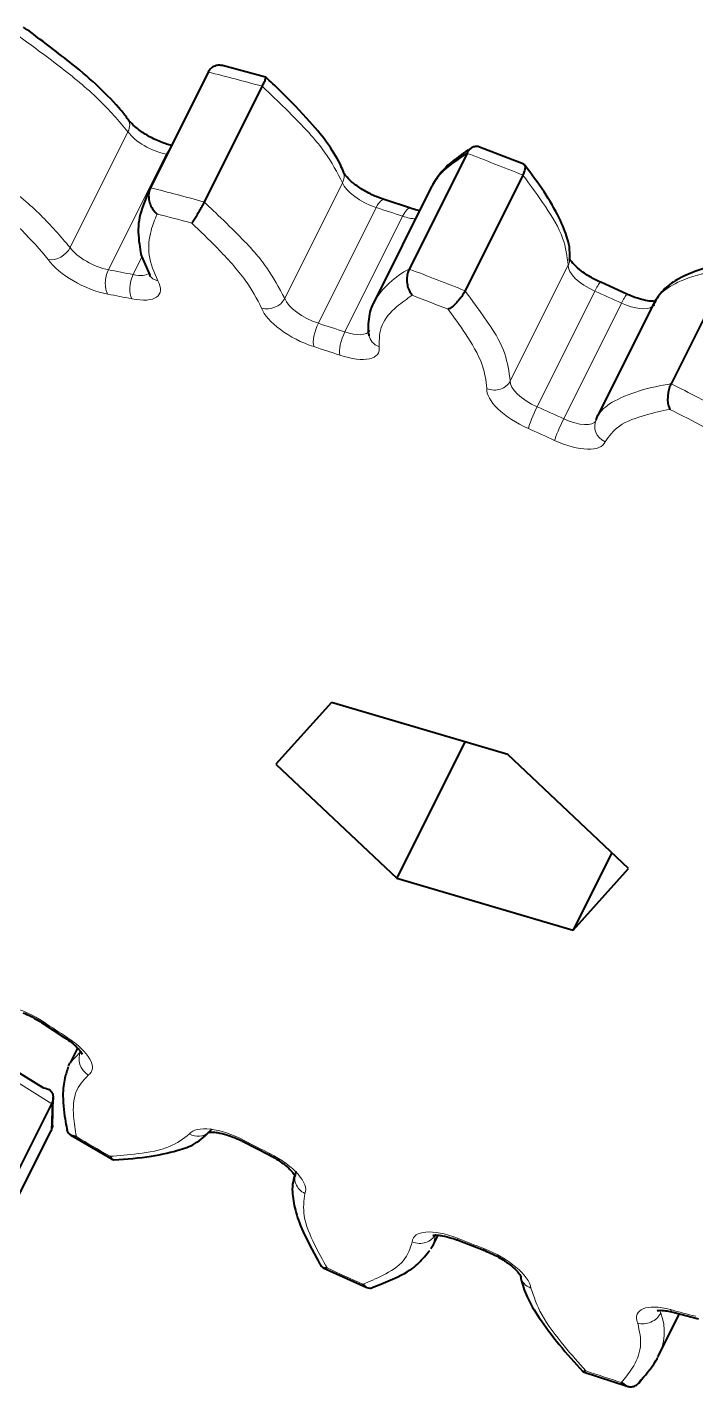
# Model space of a CAD drawing. Header units: inches. Extents: x 0 to 11, y 0 to 8.5.
# Drawn here: x 4.0772 to 4.1715, y 5.4059 to 5.5978 of the extents above; entities that cross this region are included whole.
import ezdxf

# ---------------------------------------------------------------- set-up
doc = ezdxf.new("R2010")
doc.units = ezdxf.units.IN
doc.header["$LTSCALE"] = 0.5
doc.header["$MEASUREMENT"] = 0
doc.layers.add('TANGENT_LINES', color=7, linetype='Continuous', lineweight=15)
doc.layers.add('Visible', color=7, linetype='Continuous', lineweight=40)

msp = doc.modelspace()

# ---------------------------------------------------------------- linework, layer by layer
at = {"layer": 'TANGENT_LINES'}
for p, q in [((4.091385198195651, 5.583041733387472), (4.083220232386373, 5.566711801768918)), ((4.088631978228618, 5.563563454086222), (4.096796944037895, 5.579893385704777)), ((4.121673018917035, 5.575854788075734), (4.113508053107758, 5.55952485645718)), ((4.118250443078847, 5.556015826854716), (4.126415408888125, 5.57234575847327)), ((4.130151301555868, 5.571122582704279), (4.121986335746591, 5.554792651085725)), ((4.093358952593484, 5.565381151069359), (4.092112839540064, 5.562888924962519)), ((4.153511015673292, 5.564202898487384), (4.145346049864015, 5.547872966868829)), ((4.149121102160776, 5.544223740581828), (4.157286067970053, 5.560553672200382)), ((4.166679950528156, 5.560320088133063), (4.165871317000994, 5.559356761921638)), ((4.161042252118127, 5.558858706418196), (4.15287728630885, 5.542528774799641)), ((4.157706351191717, 5.543026830303083), (4.158514984718878, 5.543990156514509)), ((4.083200605413978, 5.451609419083548), (4.084720472636103, 5.453239641418949)), ((4.080616732843673, 5.445872275900498), (4.072688044185584, 5.450826713802801)), ((4.134809206633803, 5.427461458405369), (4.134489867590017, 5.425971758581008))]:
    msp.add_line(p, q, dxfattribs=at)
for centre, radius, start, end in [((4.136840377549318, 5.552509643755091), 0.01256683858352411, 117.332238094828, 148.3478720085252), ((4.159768064396392, 5.413633168865535), 0.007305709937736818, 330.7733040254095, 21.46571330678636)]:
    msp.add_arc(centre, radius, start, end, dxfattribs=at)
for centre, major_axis, ratio, start_param, end_param in [((4.146344120316183, 5.504795056463445), (0.1448972049419864, -0.07244860247099312), 0.4082482904638629, 2.018264833304872, 2.071570178073632), ((4.097714484339345, 5.578502675904012), (0.0004545147367999406, 0.002458336094603763), 0.5267693670763827, 0.6687702023516618, 1.069813929473279), ((4.146344120316183, 5.504795056463445), (0.1448972049419864, -0.07244860247099312), 0.4082482904638629, 1.766937421017693, 1.820242765786445), ((4.126784459099755, 5.571094819547162), (0.0007613391470859384, 0.002381252339235483), 0.3248087656181458, 0.005388470011036618, 1.124472260137435), ((4.137158533780746, 5.486423883392572), (0.1426611369644866, -0.07133056848224323), 0.4082482904638629, 2.027466540898335, 2.062368470480159), ((4.146344120316181, 5.504795056463451), (0.1207476707849781, -0.06037383539248899), 0.4082482904638629, 1.903930440374545, 1.93457715871677), ((4.130451168569948, 5.569894295181301), (0.0007942667258415161, 0.002370472604402127), 0.298514669273306, 0.00947817835382346, 1.128792465927832), ((4.086963459236893, 5.566092417349076), (0.00406622126717568, -0.002033110633587837), 0.4082482904638629, 10.07262832957357, 11.61068253177348), ((4.089549518530068, 5.562172744285458), (0.0004545147367999406, 0.002458336094603763), 0.5267693670763827, 1.069813929472882, 2.64061025626809), ((4.090561539805661, 5.565395173214389), (0.00406622126717568, -0.002033110633587837), 0.4082482904638629, 11.58003581343132, 12.38137518272374), ((4.092965919446858, 5.561510706441822), (0.0004963280358423218, 0.00245023641325422), 0.5036768728460068, 1.078593243984816, 2.64938957077895), ((4.096603019466257, 5.564060171879618), (-0.002167713178712845, -0.001245399363591718), 0.7774232972246425, 12.56019946341426, 13.27272709086288), ((4.157083439309796, 5.559521105242291), (0.001013866684215126, 0.002285185845098517), 0.1024392348530414, 0.0001079453239007994, 1.147895622223049), ((4.137158533780742, 5.486423883392578), (0.1185116028074783, -0.05925580140373909), 0.408248290463863, 2.155257852661725, 2.185904571003953), ((4.117579336549758, 5.558290621054383), (0.00406622126717568, -0.002033110633587837), 0.4082482904638629, 9.821300917286445, 11.3593551194864), ((4.137158533780746, 5.486423883392572), (0.1426611369644866, -0.07133056848224323), 0.4082482904638629, 1.776139128611148, 1.811041058192976), ((4.146344120316185, 5.50479505646345), (0.1207476707849781, -0.06037383539248899), 0.4082482904638629, 1.652603028087365, 1.683249746429592), ((4.160770064492165, 5.55785752771533), (0.001042604094580548, 0.002272218453838424), 0.07459569117000477, 12.56144789353519, 13.71538277540242), ((4.118619493290478, 5.554764887928608), (0.000761339147085938, 0.002381252339235483), 0.3248087656181458, 1.124472260137793, 2.695268586932529), ((4.122286202760671, 5.553564363562746), (0.0007942667258415161, 0.002370472604402127), 0.298514669273306, 1.12879246592787, 2.699588792722733), ((4.121441036747524, 5.557026254401187), (0.00406622126717568, -0.002033110633587837), 0.4082482904638629, 11.32870840114426, 12.5608470757428), ((4.127841766620234, 5.554777523255271), (-0.002457137338435162, -0.0004609512990195083), 0.8719930939283319, 12.56387409879402, 13.5526520083611), ((4.137158533780744, 5.486423883392577), (0.1185116028074783, -0.05925580140373909), 0.408248290463863, 1.903930440374538, 1.934577158716765), ((4.149489576185701, 5.546101432032634), (0.00406622126717568, -0.002033110633587837), 0.4082482904638629, 9.569973504999297, 11.10802770719921), ((4.148918473500519, 5.543191173623736), (0.001013866684215128, 0.002285185845098518), 0.1024392348530431, 1.147895622223381, 2.71869194901798), ((4.152605098682888, 5.541527596096776), (0.001042604094580548, 0.002272218453838424), 0.07459569117000477, 1.14901216104325, 2.719808487838133), ((4.153372251186701, 5.544349387667765), (0.00406622126717568, -0.002033110633587837), 0.4082482904638629, 11.07738098885689, 12.56637061435958), ((4.159730049873383, 5.541328222758858), (-0.002353581042128785, 0.000843004316793208), 0.9117723575742378, 12.45713941154555, 14.02793573834011), ((4.137158533780746, 5.486423883392572), (0.1426611369644866, -0.07133056848224323), 0.4082482904638629, 1.524811716323967, 1.559713645905795), ((4.137158533780747, 5.486423883392576), (0.1185116028074783, -0.05925580140373909), 0.408248290463863, 1.652603028087354, 1.683249746429584), ((4.137158533780742, 5.486423883392569), (0.1185116028074783, -0.05925580140373909), 0.408248290463863, 10.70038987042595, 10.73103658876818), ((3.916798912643274, 5.510516682202664), (0.1605177369562349, -0.08025886847811749), 0.4082482904638632, 0.1636382731179846, 0.2123565754210923), ((4.137158533780746, 5.486423883392572), (0.1426611369644866, -0.07133056848224323), 0.4082482904638629, 10.82392597094975, 10.85882790053158), ((4.101068550322722, 5.443633961495102), (-0.001991003134609296, 0.001511921465545074), 0.9101941367822505, 1.740268423928992, 2.952346011496796), ((4.137158533780743, 5.486423883392567), (0.1185116028074783, -0.05925580140373909), 0.408248290463863, 10.95171728271315, 10.98236400105538), ((4.132527838451943, 5.428403774999733), (-0.002496147625080894, 0.000138733679411361), 0.8989713836208727, 1.200052340794163, 2.770848667589189), ((4.137158533780746, 5.486423883392566), (0.1185116028074783, -0.05925580140373909), 0.408248290463863, 11.20304469500033, 11.23369141334256), ((4.138918488158705, 5.428914696949213), (0.000922475276571513, 0.002323583302598449), 0.1880379153483786, 2.71292103436048, 3.141291479412553), ((4.142624377529571, 5.427471264103683), (0.0008920911230351249, 0.002335417185044662), 0.215321877553635, 2.710289972855387, 3.134797235574148), ((4.137158533780746, 5.486423883392572), (0.1426611369644866, -0.07133056848224323), 0.4082482904638629, 11.07525338323694, 11.11015531281877), ((4.164342219552982, 5.416947464005328), (-0.002326631732909424, -0.0009147594106752263), 0.8312629522411199, 0.8248099645690387, 2.395606291363936), ((4.170612769478723, 5.415141356064412), (0.00406622126717568, -0.002033110633587837), 0.4082482904638629, 9.662174307574244, 9.850833655897814), ((4.137158533780749, 5.486423883392566), (0.1185116028074783, -0.05925580140373909), 0.408248290463863, 11.45437210728751, 11.48501882562974), ((4.16897508300455, 5.418843729187839), (0.0006539552265566633, 0.0024129530790422), 0.4042836685397737, 2.678908434437669, 3.14110593016874), ((4.137158533780746, 5.486423883392572), (0.1426611369644866, -0.07133056848224323), 0.4082482904638629, 11.32658079552411, 11.36148272510595)]:
    msp.add_ellipse(centre, major_axis=major_axis, ratio=ratio, start_param=start_param, end_param=end_param, dxfattribs=at)
at = {"layer": 'TANGENT_LINES', "extrusion": (0, 0, -1)}
for centre, major_axis, ratio, start_param, end_param in [((4.089326749050118, 5.583382340938309), (0.002045592200820875, 0.001437203029478026), 0.7279076558755379, 12.54188016392633, 13.49940843460977), ((4.095128425046171, 5.582422348967631), (-0.00406622126717568, 0.002033110633587837), 0.4082482904638629, 10.38046604335499, 11.91852024555483), ((4.11943416718374, 5.576533510181482), (0.002361527088472738, 0.0008204814503750118), 0.8420407699246049, 12.56580099362859, 13.2787070821226), ((4.138179154506906, 5.488465124844891), (-0.1448972049419864, 0.07244860247099312), 0.4082482904638629, 1.070022475516165, 1.123327820284916), ((4.125744302359035, 5.574620552672937), (-0.00406622126717568, 0.002033110633587837), 0.4082482904638629, 10.63179345564209, 12.16984765784198), ((4.129606002556802, 5.573356186019741), (-0.00406622126717568, 0.002033110633587837), 0.4082482904638629, 10.19228596944743, 10.6624401739846), ((4.081161783240841, 5.567052409319754), (0.002045592200820875, 0.001437203029478026), 0.7279076558755379, 0.9330378202504216, 2.503834147045318), ((4.085942838510734, 5.564051175896758), (-0.00630228924467547, 0.003151144622337732), 0.4082482904638629, 10.38046604335549, 11.91852024555528), ((4.138179154506902, 5.488465124844898), (-0.1207476707849781, 0.06037383539248899), 0.4082482904638629, 0.9556880825858346, 0.9863348009280647), ((4.138179154506906, 5.488465124844891), (-0.1448972049419864, 0.07244860247099312), 0.4082482904638629, 1.321349887803348, 1.374655232572099), ((4.157654541994978, 5.562431363651188), (-0.00406622126717568, 0.002033110633587837), 0.4082482904638629, 10.88312086792935, 12.42117507012927), ((4.151232436640557, 5.565177088541973), (0.002482108839649934, -0.0002985560385114653), 0.9032653655899849, 12.56469372292298, 12.8792701573644), ((4.089540919079501, 5.56335393176207), (-0.00630228924467547, 0.003151144622337732), 0.4082482904638629, 8.873058559497697, 10.41111276169752), ((4.111269201374462, 5.560203578562927), (0.002361527088472741, 0.0008204814503750009), 0.8420407699246059, 0.7123364677636518, 2.283132794558261), ((4.116558715823598, 5.556249379602064), (-0.00630228924467547, 0.003151144622337732), 0.4082482904638629, 10.63179345564252, 12.16984765784246), ((4.161537216995978, 5.56067931928632), (-0.00406622126717568, 0.002033110633587837), 0.4082482904638629, 9.610519620476575, 10.91376758627148), ((4.138179154506904, 5.488465124844897), (-0.1207476707849781, 0.06037383539248899), 0.4082482904638629, 1.207015494873025, 1.237662213215253), ((4.120420416021364, 5.554985012948867), (-0.00630228924467547, 0.003151144622337732), 0.4082482904638629, 9.124385971784978, 10.66244017398471), ((4.143067470831279, 5.548847156923419), (0.002482108839649935, -0.0002985560385114617), 0.9032653655899845, 0.3128995430047813, 1.88369586980024), ((4.148468955459541, 5.544060190580315), (-0.00630228924467547, 0.003151144622337732), 0.4082482904638629, 10.88312086792968, 12.42117507012953), ((4.138179154506906, 5.488465124844891), (-0.1448972049419864, 0.07244860247099312), 0.4082482904638629, 1.572677300090529, 1.625982644859282), ((4.138179154506907, 5.488465124844896), (-0.1207476707849781, 0.06037383539248899), 0.4082482904638629, 1.458342907160208, 1.488989625502431), ((4.152351630460541, 5.542308146215446), (-0.00630228924467547, 0.003151144622337732), 0.4082482904638629, 9.375713384072085, 10.91376758627205), ((4.076472550727529, 5.455827905165235), (-0.00630228924467547, 0.003151144622337732), 0.4082482904638629, 0.327926541733565, 1.865980743933276), ((4.080557418646133, 5.459414044395696), (0.001384978395968801, 0.002081306042536679), 0.2655690293428679, 2.704338303268946, 3.136516232807138), ((4.083843190089045, 5.45725921676144), (0.001357045145536362, 0.002099625793558508), 0.2386820418200203, 2.70770790546634, 3.14125104235032), ((4.079933055120925, 5.453558486666441), (-0.00630228924467547, 0.003151144622337732), 0.4082482904638629, 1.835334025591075, 3.373388227791011), ((4.086791883197467, 5.451941799037332), (0.001376187404967229, -0.002087129182971089), 0.8884566298553904, 1.096263352716134, 2.667059679510706), ((4.1062332942007, 5.438253926317755), (-0.00630228924467547, 0.003151144622337732), 0.4082482904638629, 0.0765991294462473, 1.614653331646168), ((4.108815438260438, 5.442727437106425), (0.001157909641537449, 0.002215681669833153), 0.04002295161942681, 2.720699677083864, 3.138677691710486), ((4.112424658972903, 5.440869950509408), (0.001130077540711808, 0.002230005549764116), 0.01205893577541134, 2.721025798073999, 3.141363706432914), ((4.110034448465144, 5.436297661056665), (-0.00630228924467547, 0.003151144622337732), 0.4082482904638629, 1.584006613304037, 3.122060815503829), ((4.117381281459435, 5.435238609184685), (0.002286948390767248, -0.001009884675577909), 0.9126968079135664, 1.614440335457364, 3.185236662252606), ((4.13793718421176, 5.423706643029996), (-0.00630228924467547, 0.003151144622337732), 0.4082482904638629, 12.39164233151832, 13.92969653371821), ((4.141840147845151, 5.422186450347604), (-0.00630228924467547, 0.003151144622337732), 0.4082482904638629, 1.332679201016819, 2.870733403216635), ((4.149277486574203, 5.421879837064399), (0.002477703992216447, 0.0003331410016114484), 0.8795888888664755, 2.109950999112304, 3.091732212148852), ((4.169592148752564, 5.413100114612092), (-0.00630228924467547, 0.003151144622337732), 0.4082482904638629, 12.14031491923112, 13.67836912143097)]:
    msp.add_ellipse(centre, major_axis=major_axis, ratio=ratio, start_param=start_param, end_param=end_param, dxfattribs=at)
at = {"layer": 'TANGENT_LINES'}
for points, knots in [([(4.091385198195651, 5.583041733387472), (4.090079068833175, 5.584574209397015), (4.087352351022481, 5.587773455773166), (4.08167323367979, 5.592393673261927), (4.077744616545736, 5.595256485297634), (4.075776963608979, 5.596690328382169)], [0, 0, 0, 0, 0.3145668615298002, 0.656699932357512, 1, 1, 1, 1]), ([(4.121673018917035, 5.575854788075734), (4.120912259445916, 5.577302101537663), (4.119300789137136, 5.580367857219896), (4.11500277432704, 5.585020254190765), (4.111887050286382, 5.587979020985657), (4.110314343969431, 5.58947250088567)], [0, 0, 0, 0, 0.3069373926857398, 0.6501667264684309, 1, 1, 1, 1]), ([(4.067611997799702, 5.580360396763615), (4.067612065402826, 5.580360351229619), (4.067619872676076, 5.580355092650989), (4.074399049466292, 5.575414417137058), (4.078985800207303, 5.57159046569108), (4.081848815130771, 5.568291868140085), (4.083220232386373, 5.566711801768918)], [0, 0, 0, 0, 0.002989558348782556, 0.345254739193914, 0.6863694487467145, 1, 1, 1, 1]), ([(4.080141162514681, 5.565011167867435), (4.078977136341403, 5.566380765700057), (4.076514034240081, 5.569278861444761), (4.071096458786799, 5.573672555766816), (4.067985075917094, 5.575965079272377), (4.066505911504226, 5.57705495452306)], [0, 0, 0, 0, 0.3197555271055486, 0.6766089361251898, 1, 1, 1, 1]), ([(4.153511015673292, 5.564202898487384), (4.153351113746337, 5.565470641808215), (4.153008933219698, 5.568183536426979), (4.150319953616474, 5.572610805780015), (4.148196134800664, 5.575476241463632), (4.147115607685999, 5.576934078134268)], [0, 0, 0, 0, 0.301153588258076, 0.6444506041423342, 1, 1, 1, 1]), ([(4.102149378160155, 5.573142569267116), (4.102149433497252, 5.573142521436165), (4.102155783674813, 5.573137032622346), (4.107538890418835, 5.568024303957668), (4.110983248760813, 5.564182867765642), (4.112698363913255, 5.561018651977967), (4.113508053107758, 5.55952485645718)], [0, 0, 0, 0, 0.00306583192145723, 0.3518178185113753, 0.6939994917117095, 1, 1, 1, 1]), ([(4.095493168681699, 5.571437738715524), (4.09517883450662, 5.570691234615787), (4.09449854608446, 5.569075635242867), (4.094067589840255, 5.565539244412697), (4.095068287207489, 5.563213691045936), (4.095582398740097, 5.562018930427298)], [0, 0, 0, 0, 0.2946115926193847, 0.6376044076098736, 1, 1, 1, 1]), ([(4.110248580648302, 5.558162337110607), (4.109571673485914, 5.559456010895265), (4.108118174702788, 5.562233870809067), (4.104017712566368, 5.566656533439883), (4.101562771922818, 5.569019197038665), (4.100386868793246, 5.57015089996893)], [0, 0, 0, 0, 0.312302836413454, 0.6705968231927272, 1, 1, 1, 1]), ([(4.176193633711231, 5.563812714222557), (4.176193581082587, 5.563812707263434), (4.176187610216648, 5.563811917731644), (4.171209905851228, 5.562924853923185), (4.167996069917957, 5.561356064692735), (4.167038245684569, 5.560602118309325), (4.166679950528156, 5.560320088133063)], [0, 0, 0, 0, 0.003500496976984501, 0.3971411145411249, 0.7744874151942079, 1, 1, 1, 1]), ([(4.131497927769141, 5.559964768601849), (4.130763165894659, 5.559465635337975), (4.12922808844757, 5.558422837333516), (4.126884885004381, 5.555885798558936), (4.126842149733783, 5.553774136658223), (4.126821145894075, 5.552736281802951)], [0, 0, 0, 0, 0.3182719546667364, 0.6649393723563922, 1, 1, 1, 1]), ([(4.138950641876722, 5.560604146515713), (4.138950681888515, 5.560604099419725), (4.138955242063315, 5.560598731853869), (4.142628903405714, 5.555641108879208), (4.144743813825299, 5.551988805413065), (4.145154251281166, 5.549183768530083), (4.145346049864015, 5.547872966868829)], [0, 0, 0, 0, 0.003137315889284623, 0.357562301453526, 0.6997870482144795, 1, 1, 1, 1]), ([(4.14204685010512, 5.546805915471099), (4.14190711280502, 5.547939081836327), (4.14160395055613, 5.550397503914076), (4.13903597065507, 5.554602894014511), (4.137378374900713, 5.556884659431339), (4.136578325030155, 5.55798596903688)], [0, 0, 0, 0, 0.3066902840222681, 0.6653693477029149, 1, 1, 1, 1]), ([(4.158514984718878, 5.543990156514509), (4.158849600912832, 5.544267964377998), (4.159744124586164, 5.545010623325828), (4.163692530321251, 5.546710412847236), (4.166563047654395, 5.547221720602844), (4.168028667901954, 5.547482782604003)], [0, 0, 0, 0, 0.2263012364745141, 0.6049671742997328, 1, 1, 1, 1]), ([(4.167858363550545, 5.543870954206017), (4.166748448812561, 5.543634723229129), (4.164456492247839, 5.543146909958667), (4.160554333861796, 5.541810399387985), (4.159295302988198, 5.540088326022112), (4.158709429147224, 5.539286981306539)], [0, 0, 0, 0, 0.3342379797225349, 0.6901961975881666, 1, 1, 1, 1]), ([(4.085771262471307, 5.449900557585012), (4.085090777979264, 5.449170544315), (4.083681188444705, 5.447658358398154), (4.083601101509866, 5.444084817645491), (4.083936765969622, 5.442152774986745), (4.084098416505457, 5.441222334715325)], [0, 0, 0, 0, 0.3260754222777735, 0.6754489016201591, 1, 1, 1, 1]), ([(4.088862146284662, 5.438450238626405), (4.090139577105081, 5.438547989918708), (4.092781753885776, 5.438750174014061), (4.097346554942952, 5.439520737504977), (4.099195351340676, 5.440938783627133), (4.100047929596562, 5.441592720042784)], [0, 0, 0, 0, 0.3352707787978448, 0.6934580353209435, 1, 1, 1, 1]), ([(4.116360660733275, 5.433197367732365), (4.116222675643527, 5.432176871408198), (4.115924224353879, 5.4299696152142), (4.117666703145336, 5.425938489730798), (4.118892269555071, 5.423749432842345), (4.119485428373214, 5.422689956679742)], [0, 0, 0, 0, 0.3073448231025058, 0.6647635551650382, 1, 1, 1, 1]), ([(4.124539416391889, 5.420409361155792), (4.125467164725647, 5.420779185996464), (4.127387427199407, 5.421544653028382), (4.130560938267913, 5.423475936086475), (4.131202042807569, 5.425431606497556), (4.131507217725782, 5.426362533547413)], [0, 0, 0, 0, 0.3287659886454588, 0.6804830228989925, 1, 1, 1, 1]), ([(4.148256865848042, 5.419838595612079), (4.148669638545379, 5.418614574825703), (4.149561803612808, 5.415968981756063), (4.152917075298015, 5.411628384415021), (4.154987361143537, 5.409287759716149), (4.155982906450863, 5.408162215656512)], [0, 0, 0, 0, 0.3089079376785598, 0.6676722390468186, 1, 1, 1, 1]), ([(4.161009592054525, 5.406516418901744), (4.161540452900935, 5.407142117250918), (4.162668393046726, 5.408471562230639), (4.164077197797043, 5.411560357643756), (4.163575361074805, 5.413782538913561), (4.163321598826823, 5.414906222553008)], [0, 0, 0, 0, 0.3053189569401329, 0.6487227512322622, 1, 1, 1, 1])]:
    msp.add_open_spline(points, degree=3, knots=knots, dxfattribs=at)
at = {"layer": 'Visible'}
for p, q in [((4.110803486996344, 5.590777378826544), (4.104715102875581, 5.592378251894397)), ((4.102504924303584, 5.591053392818864), (4.094339958494306, 5.574723461200309)), ((4.102723612605502, 5.591468546211588), (4.094558646796224, 5.575138614593033)), ((4.102723612605502, 5.591468546211588), (4.10250529464083, 5.591054133426289)), ((4.110817618854123, 5.59077339154749), (4.110829063323499, 5.590766684925495)), ((4.110314343969431, 5.58947250088567), (4.102149378160155, 5.573142569267116)), ((4.147241698183073, 5.57845917460708), (4.141016437547245, 5.58088384958652)), ((4.139235286057911, 5.580003439880667), (4.131070320248633, 5.563673508262113)), ((4.147249449570771, 5.578455957156324), (4.147410173461935, 5.578307617680488)), ((4.147115607685999, 5.576934078134268), (4.138950641876722, 5.560604146515713)), ((4.094340328982299, 5.574724202109173), (4.094558646796225, 5.575138614593033)), ((4.134189944046608, 5.575208497770831), (4.12602497823733, 5.558878566152276)), ((4.131245435295789, 5.572264767785703), (4.127545798246842, 5.573476071886398)), ((4.093321289397599, 5.565379015558375), (4.094451517306064, 5.5627865562987)), ((4.176193633711231, 5.563812714222557), (4.168028667901953, 5.547482782604003)), ((4.094435306287544, 5.562814772516026), (4.094511368820925, 5.562658073722675)), ((4.161812668586745, 5.560129746169169), (4.158097305994011, 5.56180629108739)), ((4.165876917269425, 5.559368018707765), (4.157711951460147, 5.54303808708921)), ((4.157474287007106, 5.54240013962038), (4.157706351191717, 5.543026830303083)), ((4.120117186355831, 5.502498139127831), (4.112272374310679, 5.493777174168417)), ((4.145003345825897, 5.495144848351987), (4.120117186355831, 5.502498139127831)), ((4.138931702537151, 5.496938880036267), (4.129313721735596, 5.477702918433157)), ((4.162044693250812, 5.479070592616726), (4.145003345825897, 5.495144848351987)), ((4.112272374310679, 5.493777174168417), (4.129313721735596, 5.477702918433157)), ((4.159677018582597, 5.481303902411183), (4.154199881205662, 5.470349627657312)), ((4.154199881205662, 5.470349627657312), (4.162044693250812, 5.479070592616726)), ((4.129313721735596, 5.477702918433157), (4.154199881205662, 5.470349627657312)), ((4.079172440250163, 5.457332738353159), (4.082486144943508, 5.455159590967881)), ((4.084259036722357, 5.453726293873386), (4.083204047151271, 5.451616314731213)), ((4.073248330858841, 5.451940763902678), (4.079364550060707, 5.448143640824212)), ((4.084684025597054, 5.453238616950033), (4.084903504862348, 5.452862628627047)), ((4.083012906613722, 5.451191591603997), (4.083200605413978, 5.451609419083548)), ((4.080719784379063, 5.442737913803819), (4.080833515581747, 5.446853217847055)), ((4.072451767034395, 5.429542344281944), (4.080616732843673, 5.445872275900498)), ((4.072345145166866, 5.425675652826436), (4.080510110976142, 5.442005584444991)), ((4.083333332669298, 5.441415872426788), (4.089158350884219, 5.438026161595152)), ((4.107657528618901, 5.440511755436592), (4.11129458143219, 5.438639944959644)), ((4.089115190119513, 5.438056909563364), (4.089392108067895, 5.437965757103047)), ((4.134490504453396, 5.425973031756619), (4.135150802803421, 5.42729362845667)), ((4.134489867590017, 5.425971758581008), (4.134123521746217, 5.425362144937623)), ((4.137996012882133, 5.426591113646614), (4.141732286406535, 5.425135846918637)), ((4.118920362640751, 5.422709246198847), (4.125093267956951, 5.419923762140476)), ((4.166176131658296, 5.410130286022495), (4.169209565873621, 5.416197154453145)), ((4.168321127777992, 5.416430776108797), (4.171927444354414, 5.415482467325626)), ((4.155674550778022, 5.40802221628077), (4.155585176049969, 5.40805448593726)), ((4.155642703793848, 5.40802396352151), (4.161839248527751, 5.405995217552388)), ((4.161691037963235, 5.406051184512837), (4.161836786472128, 5.405996112093793))]:
    msp.add_line(p, q, dxfattribs=at)
at = {"layer": 'Visible', "flags": 128}
msp.add_lwpolyline([(4.147410173461935, 5.578307617680488), (4.147410173461935, 5.578307617680488), (4.147457376767942, 5.577980023430858), (4.147358769221022, 5.577515658530847), (4.147115607685999, 5.576934078134268)], dxfattribs=at)
at = {"layer": 'Visible', "extrusion": (0, 0, -1)}
for centre, major_axis, ratio, start_param, end_param in [((4.089326749050118, 5.583382340938309), (0.002045592200820875, 0.001437203029478026), 0.7279076558755379, 12.50928906383713, 12.54188016392633), ((4.11943416718374, 5.576533510181482), (0.002361527088472738, 0.0008204814503750118), 0.8420407699246049, 12.50011839218064, 12.56580099362859), ((4.151232436640557, 5.565177088541973), (0.002482108839649934, -0.0002985560385114653), 0.9032653655899849, 12.54105232846056, 12.56469372292298), ((4.149277486574203, 5.421879837064399), (0.002477703992216447, 0.0003331410016114484), 0.8795888888664755, 3.091732212148852, 3.117743526001947)]:
    msp.add_ellipse(centre, major_axis=major_axis, ratio=ratio, start_param=start_param, end_param=end_param, dxfattribs=at)
at = {"layer": 'Visible'}
msp.add_ellipse((4.127841766620234, 5.554777523255271), major_axis=(-0.002457137338435162, -0.0004609512990195083), ratio=0.8719930939283319, start_param=12.49419237838115, end_param=12.56387409879402, dxfattribs=at)
for points, knots in [([(4.091398569601578, 5.584782212370264), (4.091109294452481, 5.585189009985652), (4.090355297514983, 5.586249329743988), (4.087084493966147, 5.58960391294149), (4.083796036309076, 5.592452311670581), (4.077956068688847, 5.596890216749572), (4.076967798531712, 5.597589192976234), (4.076659396722782, 5.597807317070283)], [0, 0, 0, 0, 0.1375683571935014, 0.3585725228873103, 0.5925551114346616, 0.8728518312877792, 1, 1, 1, 1]), ([(4.104719030302166, 5.592377154796015), (4.104566332912962, 5.592408804309932), (4.104240140303575, 5.592476414094124), (4.103611628108967, 5.592365012802444), (4.103079705317696, 5.592033613872561), (4.102843866561777, 5.591659371857462), (4.102723612605502, 5.591468546211588)], [0, 0, 0, 0, 0.2254305743032176, 0.4815654521049117, 0.7356507194429482, 1, 1, 1, 1]), ([(4.110829063323499, 5.590766684925495), (4.110833291886175, 5.590750190096154), (4.110846429947014, 5.590698940986699), (4.110756046940894, 5.590426795087667), (4.110585307557626, 5.590026672576657), (4.110409411767603, 5.589666932480047), (4.110314343969431, 5.58947250088567)], [0, 0, 0, 0, 0.1097415785640878, 0.340964920285218, 0.6438060630250289, 1, 1, 1, 1]), ([(4.121808681736931, 5.577316609752634), (4.121709210188697, 5.57760472487507), (4.121433640785129, 5.57840289996994), (4.119635062129579, 5.581448481279049), (4.117173339930533, 5.584420392135511), (4.113058818073546, 5.588700648061981), (4.111492274032075, 5.590152137939266), (4.11084080219849, 5.590755762699728)], [0, 0, 0, 0, 0.114087386256854, 0.3160601553260821, 0.5418370514063537, 0.809465774150286, 1, 1, 1, 1]), ([(4.097551260845333, 5.581098275477889), (4.097446442476657, 5.581124405411975), (4.097122710547401, 5.581205107812517), (4.095426568181945, 5.58180316156794), (4.093835842861065, 5.582668587531092), (4.092398675141789, 5.583681424356217), (4.091586178854399, 5.584522596349681), (4.091428036647767, 5.584742202026239), (4.091372341250939, 5.584819543967787)], [0, 0, 0, 0, 0.09998462783282065, 0.3088029023238858, 0.5291727759517615, 0.7411622992869814, 0.9088411072389004, 1, 1, 1, 1]), ([(4.139909228319279, 5.580790254278124), (4.139893867245286, 5.580781407738579), (4.139781570086167, 5.580716735095288), (4.136579906971193, 5.578662104961595), (4.13494323752703, 5.576535725542869), (4.134508339447723, 5.575786654553688), (4.134345100093785, 5.575505490138058)], [0, 0, 0, 0, 0.06064235525961684, 0.4433260474431245, 0.7910519712712264, 1, 1, 1, 1]), ([(4.139916335810335, 5.580788635281329), (4.139810760009806, 5.580716644452457), (4.139571061083178, 5.580553196727491), (4.139355758340715, 5.580200686421775), (4.139235286057911, 5.580003439880667)], [0, 0, 0, 0, 0.440451703369859, 1, 1, 1, 1]), ([(4.141017108241603, 5.580883478139903), (4.14087580018096, 5.580929976633977), (4.140584122699401, 5.58102595533177), (4.14005807600116, 5.580879158546385), (4.13995347489708, 5.580812354392851), (4.139916335810335, 5.580788635281329)], [0, 0, 0, 0, 0.3773662856793823, 0.7789311333797602, 1, 1, 1, 1]), ([(4.139235286057911, 5.580003439880667), (4.139235250826573, 5.580003422762474), (4.139231244638857, 5.580001476236909), (4.135814685792865, 5.577858625766044), (4.134873180509333, 5.576356275850552), (4.134422842009437, 5.575637675520744)], [0, 0, 0, 0, 0.004607175359003707, 0.5238861435017984, 1, 1, 1, 1]), ([(4.127545798246842, 5.573476071886398), (4.127195729272655, 5.573595926021108), (4.126399786731622, 5.573868435188071), (4.124686416156521, 5.574709852286722), (4.123208756301356, 5.575735975819175), (4.122321052054413, 5.576562624522508), (4.121886270504461, 5.577147633085485), (4.1218193416491, 5.577300116148201), (4.121795694272212, 5.577353991631856)], [0, 0, 0, 0, 0.1750375735211875, 0.3979782880465542, 0.6163142086093698, 0.794644478171018, 0.9274435608583775, 1, 1, 1, 1]), ([(4.153713217257571, 5.564867490510426), (4.153734602272278, 5.56538502242614), (4.153778277937475, 5.566442003260088), (4.153432030688425, 5.568125949073714), (4.152253272399871, 5.571056531246609), (4.150141866488755, 5.574639688319625), (4.148318917915176, 5.577094430385282), (4.147384901930853, 5.578352155567408)], [0, 0, 0, 0, 0.1457728360546343, 0.2977190181731657, 0.5044702405867942, 0.7461076397284186, 1, 1, 1, 1]), ([(4.094552511453731, 5.575144831989704), (4.094536423087886, 5.575116260631153), (4.094445021233518, 5.574953939909542), (4.092974392663126, 5.571503008971733), (4.092698253977509, 5.568789437941001), (4.09321382803073, 5.565681077901014), (4.093301177798776, 5.565435547099258), (4.093321289397599, 5.565379015558375)], [0, 0, 0, 0, 0.06296469220107259, 0.3577174762517487, 0.6498380355653255, 0.9193779547547022, 1, 1, 1, 1]), ([(4.094558646796225, 5.575138614593033), (4.094473250234911, 5.5749148440837), (4.094300559506431, 5.574462330637315), (4.094288890057271, 5.57370275149372), (4.094476817861431, 5.572903666001829), (4.094764523392775, 5.572187561903252), (4.095456728478403, 5.571464435653969), (4.095488360457633, 5.57144126133204), (4.095493168681699, 5.571437738715524)], [0, 0, 0, 0, 0.1814253470283837, 0.3668821655257562, 0.5576845168312373, 0.757592684998124, 0.9631528372733678, 1, 1, 1, 1]), ([(4.134422842009437, 5.575637675520744), (4.134333179253601, 5.575474907102491), (4.134215035831219, 5.575260436581159), (4.134195120910311, 5.575219192350891), (4.134190320048695, 5.575209249663051)], [0, 0, 0, 0, 0.7589314244339188, 1, 1, 1, 1]), ([(4.102149378160155, 5.573142569267116), (4.10203838082864, 5.572925545380212), (4.101814995624183, 5.572488778795948), (4.101455712776276, 5.571835716001266), (4.101076910758002, 5.571189303961619), (4.100762984929254, 5.570668213028333), (4.100401977392753, 5.570168872303072), (4.100388692276938, 5.570153069081838), (4.100386868793246, 5.57015089996893)], [0, 0, 0, 0, 0.200382958277604, 0.4032762544266362, 0.6035977747545047, 0.7981454389112836, 0.9722939185937232, 1, 1, 1, 1]), ([(4.132581851953938, 5.5719070854537), (4.132461928130545, 5.571930298061243), (4.132157077330834, 5.571989305369158), (4.131589646922524, 5.572160760551659), (4.131245435295789, 5.572264767785703)], [0, 0, 0, 0, 0.3933853003045504, 1, 1, 1, 1]), ([(4.154077284000862, 5.564595279301099), (4.154006486749441, 5.564680361314017), (4.153869065418318, 5.564845510147272), (4.153709006100207, 5.565151228603215), (4.153705307761778, 5.565166075416978), (4.153704712979714, 5.565168463142903)], [0, 0, 0, 0, 0.4713860815227591, 0.9149861258149574, 1, 1, 1, 1]), ([(4.131070320248633, 5.563673508262113), (4.130980127062083, 5.563449595531658), (4.130797881253862, 5.56299715385515), (4.130718487640518, 5.562241971606194), (4.130799260770125, 5.561442752523067), (4.130962026064566, 5.560732368084978), (4.131469708718573, 5.559992511649403), (4.13149424877619, 5.559968385537016), (4.131497927769141, 5.559964768601849)], [0, 0, 0, 0, 0.1860802199638492, 0.3759966952960447, 0.5689850722679867, 0.767066339989892, 0.9650790838934943, 1, 1, 1, 1]), ([(4.158097305994011, 5.561806291087389), (4.157745312913002, 5.561970005127764), (4.15696027985253, 5.562335128594935), (4.155420044192508, 5.563295145774099), (4.15439985007957, 5.56421528237043), (4.154163946188747, 5.564493187458296), (4.154077284000862, 5.564595279301099)], [0, 0, 0, 0, 0.2572812950141105, 0.573801967495873, 0.8434309250266654, 1, 1, 1, 1]), ([(4.177203577897036, 5.56480910520497), (4.175462534245524, 5.564450392293876), (4.172303332122143, 5.563799491560038), (4.169143533814975, 5.562382011082148), (4.167128934889925, 5.561093099615023), (4.165797818156748, 5.559236828744003), (4.165602877978431, 5.558678082755607), (4.165530484446825, 5.558470585277562)], [0, 0, 0, 0, 0.2822325090544101, 0.5121235996107221, 0.7063505879964033, 0.8909495304028056, 1, 1, 1, 1]), ([(4.138950641876722, 5.560604146515713), (4.138833771896897, 5.560390698160004), (4.138598338860118, 5.559960709255622), (4.138159381480143, 5.559353478489897), (4.137651742417619, 5.55878585699592), (4.137201409354382, 5.558333736263823), (4.136604720455125, 5.55799477359953), (4.136581614169886, 5.557987066175375), (4.136578325030155, 5.55798596903688)], [0, 0, 0, 0, 0.1965535281663211, 0.3959544965695732, 0.5940936406386036, 0.7891867175109052, 0.9699910939309763, 1, 1, 1, 1]), ([(4.165708782709978, 5.559112774205231), (4.165550401442162, 5.559113613697261), (4.165159385284647, 5.559115686258949), (4.16407113453733, 5.559286461255853), (4.162591852575947, 5.559778197633686), (4.16204345117236, 5.560025622777117), (4.161812668586746, 5.560129746169169)], [0, 0, 0, 0, 0.1818751844349847, 0.4490186039412159, 0.7681316816914113, 1, 1, 1, 1]), ([(4.126180134284508, 5.559175558519503), (4.125978880859936, 5.55880950736665), (4.125505584627886, 5.55794864931292), (4.125168042617848, 5.555370677034962), (4.125329590163989, 5.554581458294893), (4.125393622169785, 5.55426863857002)], [0, 0, 0, 0, 0.3087046310057638, 0.7259938010131907, 1, 1, 1, 1]), ([(4.168028667901953, 5.547482782604003), (4.167932802889067, 5.547259820814423), (4.167739431128642, 5.546810078906918), (4.167581565074488, 5.546072734811078), (4.167536934676389, 5.545295348250883), (4.167557425241163, 5.544619614843507), (4.167840298203945, 5.543898424983952), (4.167856056438076, 5.543874462479383), (4.167858363550545, 5.543870954206017)], [0, 0, 0, 0, 0.1919872168219104, 0.3872623074697954, 0.5830356179870133, 0.7792034424994561, 0.9676738848544683, 1, 1, 1, 1]), ([(4.076595398421352, 5.458686775701159), (4.076938010289139, 5.458544062012655), (4.077699098852179, 5.458227033426311), (4.078649740013891, 5.45765000918168), (4.079172440250163, 5.457332738353159)], [0, 0, 0, 0, 0.4501603156653181, 1, 1, 1, 1]), ([(4.082486144943508, 5.455159590967881), (4.082798834077649, 5.454949942631252), (4.083429337358308, 5.454527209796637), (4.083992836492474, 5.453991079272115), (4.084276876245925, 5.45372083505563)], [0, 0, 0, 0, 0.4959357765977151, 1, 1, 1, 1]), ([(4.084276876245925, 5.45372083505563), (4.084296264279503, 5.45370124107773), (4.084359684941505, 5.453637146746317), (4.08455111601828, 5.453401928044238), (4.084684025597054, 5.453238616950033)], [0, 0, 0, 0, 0.3057053169554553, 1, 1, 1, 1]), ([(4.082964946814636, 5.451072507715357), (4.082786239206405, 5.450560806875483), (4.082387893524421, 5.449420207311482), (4.082071116870343, 5.446998226495761), (4.082510915469957, 5.443397622778717), (4.082731474610688, 5.442461468253612), (4.082813434436121, 5.442113593025222)], [0, 0, 0, 0, 0.2188324635502998, 0.4877854266898248, 0.8096609513746444, 1, 1, 1, 1]), ([(4.079364550060708, 5.448143640824212), (4.07936972460076, 5.448143561594286), (4.079402614067122, 5.448143058007496), (4.080191814405985, 5.447967338323701), (4.080581026442657, 5.447587998610021), (4.080823728185211, 5.447067011442939), (4.080831939828572, 5.446855421915814), (4.080835416004652, 5.446765851239057)], [0, 0, 0, 0, 0.05236314893807364, 0.3328210832678764, 0.5857807145528611, 0.8246515211449602, 1, 1, 1, 1]), ([(4.080835416004652, 5.446765851239057), (4.080836929497617, 5.446681873656953), (4.080840756634209, 5.446469521379904), (4.080701137625607, 5.446097298315888), (4.080616732843673, 5.445872275900498)], [0, 0, 0, 0, 0.3954635347952558, 1, 1, 1, 1]), ([(4.080725088654116, 5.442804871477911), (4.080724420974464, 5.442772284947549), (4.080722144547531, 5.442661182482309), (4.08059790843711, 5.442277050150705), (4.080510110976142, 5.442005584444991)], [0, 0, 0, 0, 0.2933015958851992, 1, 1, 1, 1]), ([(4.089397825341385, 5.437965254644317), (4.091192447784465, 5.438078850677728), (4.094575303132651, 5.438292978697044), (4.098736436302422, 5.43934009613074), (4.101033829599884, 5.440140945176251), (4.103038765810464, 5.442048003234602), (4.103181460874731, 5.44227337004033), (4.103216743744834, 5.442329094376506)], [0, 0, 0, 0, 0.2851476140752209, 0.5375019882403851, 0.7371462818238683, 0.9350066265995448, 1, 1, 1, 1]), ([(4.083333046193377, 5.441416169481605), (4.083211871899328, 5.441501631472396), (4.082965292453601, 5.441675539399697), (4.082864969140144, 5.441976400262818), (4.082813946800047, 5.442129411808702)], [0, 0, 0, 0, 0.4914209036814432, 1, 1, 1, 1]), ([(4.084098416505457, 5.441222334715325), (4.084094407672429, 5.441221666393877), (4.084069313432731, 5.441217482877502), (4.083407982699193, 5.441352490569265), (4.083349524372792, 5.441402166793182), (4.083333046193377, 5.441416169481605)], [0, 0, 0, 0, 0.120130145116317, 0.751983092521845, 1, 1, 1, 1]), ([(4.102694337924329, 5.441812771287258), (4.102711748225616, 5.441818179815332), (4.102773053392715, 5.441837224328799), (4.103250117897054, 5.441886392519741), (4.104089969136679, 5.441798901303539), (4.105343447174405, 5.441520674155655), (4.106974621676598, 5.440867257603305), (4.107464481966374, 5.440612250099919), (4.107657528618901, 5.440511755436592)], [0, 0, 0, 0, 0.05043537239821808, 0.1775930744516519, 0.3552922169709349, 0.5781603120975961, 0.8337592547252383, 1, 1, 1, 1]), ([(4.088862146284662, 5.438450238626405), (4.088863023965629, 5.438446214787692), (4.088868283188135, 5.43842210322104), (4.089002975675603, 5.438222883045706), (4.089115190119513, 5.438056909563364)], [0, 0, 0, 0, 0.1668841669096717, 1, 1, 1, 1]), ([(4.11129458143219, 5.438639944959644), (4.111634132474173, 5.43846207442623), (4.112381228595223, 5.438070715339869), (4.113811975332427, 5.43704545423212), (4.114579119230985, 5.436280043595817), (4.114946312785229, 5.435748632886996), (4.114990469322948, 5.435637965902937), (4.115004897405973, 5.435601805630494)], [0, 0, 0, 0, 0.2385624725453065, 0.5248963361328356, 0.7541683061701623, 0.9196748596709841, 1, 1, 1, 1]), ([(4.115096598505742, 5.436253624046658), (4.114933794246274, 5.435771765799519), (4.114610645193756, 5.434815328685894), (4.114512543540341, 5.433360008898872), (4.114983606908682, 5.430649301960639), (4.11589887378478, 5.427945138842373), (4.118326190867513, 5.423483560564328), (4.118607596411779, 5.423032719074487), (4.118679466863975, 5.42291757499718)], [0, 0, 0, 0, 0.1383695141785843, 0.2746486950062351, 0.4568209778192715, 0.6619555107488279, 0.9136640666820461, 1, 1, 1, 1]), ([(4.134398227935389, 5.427265487999498), (4.134419483914888, 5.42727169458656), (4.134476898088386, 5.427288459095879), (4.134608043435708, 5.427301594648966), (4.134690635914561, 5.427309867133753)], [0, 0, 0, 0, 0.3702218146446544, 1, 1, 1, 1]), ([(4.134690635914561, 5.427309867133753), (4.134767810564303, 5.4273129871107), (4.134917396524497, 5.427319034494771), (4.135053313536403, 5.427312510512359), (4.135119108006233, 5.427309352394343)], [0, 0, 0, 0, 0.5159217458694558, 1, 1, 1, 1]), ([(4.135119108006233, 5.427309352394343), (4.135316453156485, 5.4272943202313), (4.135795324951878, 5.427257843637393), (4.137116097628351, 5.426931498490309), (4.137720149840648, 5.426697828012405), (4.137996012882133, 5.426591113646614)], [0, 0, 0, 0, 0.275809648513798, 0.6692713826593297, 1, 1, 1, 1]), ([(4.125814124477641, 5.419890690540903), (4.125816670403532, 5.419891441299053), (4.125860414604444, 5.419904340855728), (4.130439174141767, 5.421718698220689), (4.132378702930601, 5.423247003608429), (4.133477681400793, 5.424555909709504), (4.13399406754988, 5.425170936299545)], [0, 0, 0, 0, 0.02376893441282707, 0.4083987856479253, 0.7220194197058892, 1, 1, 1, 1]), ([(4.141732286406535, 5.425135846918637), (4.142085686255861, 5.42499396180469), (4.142882407802052, 5.424674089208305), (4.144553293077271, 5.423737188468559), (4.145747854075276, 5.422806506628139), (4.146472525025422, 5.422067682654435), (4.146773162149541, 5.421591252833039), (4.146802049758234, 5.421513578008458), (4.146810594485165, 5.421490602407654)], [0, 0, 0, 0, 0.1913225430994897, 0.4313267044399985, 0.6470564397891908, 0.824084304223596, 0.9479655239232343, 1, 1, 1, 1]), ([(4.118915477479677, 5.422711621495782), (4.118812763498388, 5.42279604111529), (4.118687404884859, 5.422899072137195), (4.118680446879269, 5.422917003092937), (4.118679189993338, 5.422920242119654)], [0, 0, 0, 0, 0.8193611782742425, 1, 1, 1, 1]), ([(4.119485428373214, 5.422689956679742), (4.119482496478046, 5.42268857053212), (4.119464722271806, 5.422680167205164), (4.118967216793393, 5.422671350254524), (4.118926357895179, 5.422703152735641), (4.118915477479677, 5.422711621495782)], [0, 0, 0, 0, 0.1265871144027114, 0.7674167558024639, 1, 1, 1, 1]), ([(4.146796239915328, 5.421573046058603), (4.146812833597911, 5.42142589423339), (4.146865398899578, 5.420959748153757), (4.147696214102333, 5.418346045710335), (4.149399887443687, 5.415611758440263), (4.152222412804766, 5.41177083444876), (4.154440203098887, 5.40931936548527), (4.155568052527907, 5.408072679593433)], [0, 0, 0, 0, 0.08605641637777327, 0.27260865479305, 0.4863119622867711, 0.7387657608723225, 1, 1, 1, 1]), ([(4.124539416391889, 5.420409361155792), (4.124541000556665, 5.420405834255682), (4.124550865151861, 5.420383872246163), (4.125009275661796, 5.419943424246688), (4.125076199742914, 5.419927631432749), (4.125094622186099, 5.419923284085537)], [0, 0, 0, 0, 0.1217673875903439, 0.7582456100200561, 1, 1, 1, 1]), ([(4.125094622186099, 5.419923284085537), (4.12523252809848, 5.419880379200238), (4.125491448773266, 5.419799824554965), (4.125706681744913, 5.419862333480797), (4.125807277678193, 5.419891549003327)], [0, 0, 0, 0, 0.5326183878336818, 1, 1, 1, 1]), ([(4.166053192476193, 5.416658959581595), (4.166072771656625, 5.416665319091641), (4.16613962485733, 5.416687033667642), (4.166395849861314, 5.416700090232167), (4.166577034694727, 5.416709322943384)], [0, 0, 0, 0, 0.2928682579947198, 1, 1, 1, 1]), ([(4.166577034694727, 5.416709322943384), (4.166865013731596, 5.41669039495828), (4.167446504469544, 5.416652175342903), (4.168027743252856, 5.416505042491291), (4.168321127777992, 5.416430776108797)], [0, 0, 0, 0, 0.495242689305498, 1, 1, 1, 1]), ([(4.163404642376777, 5.406379266989751), (4.163425195513163, 5.406397908279757), (4.163543445790657, 5.406505158953078), (4.16574100289384, 5.409148059150828), (4.166030142152239, 5.409808279277907), (4.166134414043968, 5.410046373551199)], [0, 0, 0, 0, 0.1185609638319649, 0.6821278568175094, 1, 1, 1, 1]), ([(4.155982906450863, 5.408162215656512), (4.155980371626548, 5.408159905839394), (4.155966020721579, 5.408146828812412), (4.155806168244817, 5.408078486870957), (4.155674550778022, 5.40802221628077)], [0, 0, 0, 0, 0.1766316702672491, 1, 1, 1, 1]), ([(4.161009592054525, 5.406516418901744), (4.161011400631223, 5.40651318103604), (4.161022867007453, 5.406492652967532), (4.161675988804802, 5.406051849452108), (4.16168953614238, 5.406051250870013), (4.161691037963235, 5.406051184512837)], [0, 0, 0, 0, 0.1427391811595611, 0.9049664062085716, 1, 1, 1, 1]), ([(4.161836786472128, 5.405996112093793), (4.161992075557989, 5.40595681197655), (4.162316004469344, 5.405874832975103), (4.162898812062421, 5.405989429682363), (4.163399808454106, 5.406320490625254), (4.163628066612556, 5.406690589564514), (4.163745423155954, 5.406880872060973)], [0, 0, 0, 0, 0.2302663168134077, 0.4803294250406336, 0.7328168123437556, 1, 1, 1, 1])]:
    msp.add_open_spline(points, degree=3, knots=knots, dxfattribs=at)

doc.saveas('drawing.dxf')
